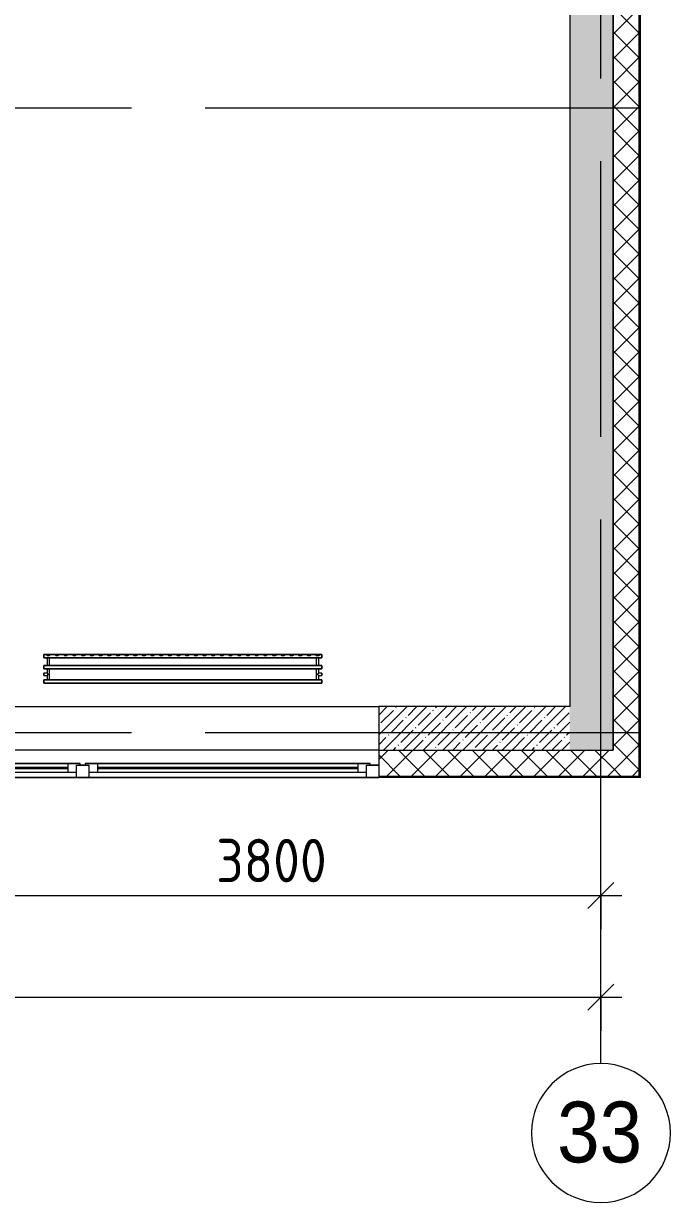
# Model space of a CAD drawing. Header units: millimetres. Extents: x 2623 to 210903, y -8553 to 29000.
# Drawn here: x 57980 to 61706, y -2706 to 4085 of the extents above; entities that cross this region are included whole.
import ezdxf

# ---------------------------------------------------------------- set-up
doc = ezdxf.new("R2010")
doc.units = ezdxf.units.MM
doc.linetypes.add('Осевая', pattern=[3175, 635, -476.25, 1587.5, -476.25])
for name, color, linetype, lineweight in [('A-ANNO-DIMS', 7, 'Continuous', 9), ('A-ANNO-DIMS-100', 7, 'Continuous', 9), ('A-GLAZ', 7, 'Continuous', 9), ('A-WALL', 7, 'Continuous', 9), ('A-WALL-1', 7, 'Continuous', 13), ('I-WALL', 7, 'Continuous', 9), ('Оси', 7, 'Continuous', 9), ('Оси-1', 7, 'Continuous', 20), ('Оси-2', 7, 'Осевая', 9)]:
    doc.layers.add(name, color=color, linetype=linetype, lineweight=lineweight)
doc.layers.add('M-EQPM-1', color=7, linetype='Continuous', lineweight=9, true_color=0xaaaaaa)
doc.styles.add('Arial', font='arial.ttf', dxfattribs={"width": 0.9, "height": 350})
doc.styles.add('ISOCPEUR', font='isocpeur.ttf', dxfattribs={"width": 0.9, "height": 250})
doc.dimstyles.new('ISO-2_5_0_9К_БОЛЬШОЙ', dxfattribs={"dimscale": 304.8, "dimtxt": 248.995294, "dimasz": 0.492126, "dimexe": 0.393701, "dimexo": 0.984252, "dimgap": 0, "dimtad": 1, "dimdec": 0, "dimrnd": 10, "dimzin": 0, "dimdsep": 46, "dimtxsty": 'ISOCPEUR', "dimblk1": 'OBLIQUE', "dimblk2": 'OBLIQUE', "dimsah": 1, "dimcen": 0.09, "dimdle": 0.393701, "dimazin": 0, "dimtfac": 1, "dimtdec": 4, "dimtix": 1, "dimtmove": 0, "dimatfit": 3, "dimfxl": 1, "dimtvp": 1, "dimtolj": 1, "dimtzin": 0, "dimarcsym": 2})
pattern_1 = [(45, (-63704.33, 0), (-70.71068, 70.71068), []), (135, (-63704.33, 0), (-70.71068, -70.71068), [])]
pattern_2 = [(45, (-63704.33, 0), (-57.024626, 57.024626), []), (45, (-63647.31, 0), (-57.024626, 57.024626), [100.806, -20.161, 3.353, -16.808])]

# ---------------------------------------------------------------- blocks, each defined once
blk = doc.blocks.new('120_Окно_СКБ_2Ст_Фрамуга сверху - 120_Окно_СКБ_2Ст_2300х2500_h_ ДОО-22877115-План монтажа стен и перегородок 3 этажа в осях 23-33')
at = {"layer": 'A-GLAZ'}
for p, q in [((-1150, 13), (-1150, 83)), ((-1150, 83), (-1080, 83)), ((1150, 83), (-1150, 83)), ((-1080, 83), (-1080, 13)), ((-1080, 83), (1080, 83)), ((520, 13), (520, 83)), ((520, 83), (590, 83)), ((590, 83), (590, 13)), ((1080, 13), (1080, 83)), ((1080, 83), (1150, 83)), ((1150, 83), (1150, 13)), ((-1080, 13), (-1150, 13)), ((-1150, 13), (-1100, 13)), ((-1080, 13), (-1100, 13)), ((-1100, 13), (-1100, 3)), ((-1100, 3), (540, 3)), ((540, 3), (-1100, 3)), ((520, 53), (-1080, 53)), ((-1080, 53), (-1080, 13)), ((-1030, 3), (-1030, 53)), ((-1030, 33), (470, 33)), ((470, 23), (-1030, 23)), ((470, 3), (470, 53)), ((520, 13), (520, 53)), ((590, 13), (520, 13)), ((540, 13), (520, 13)), ((540, 13), (570, 13)), ((540, 13), (570, 13)), ((540, 3), (540, 13)), ((590, 13), (570, 13)), ((570, 13), (570, 3)), ((570, 3), (1100, 3)), ((1100, 3), (570, 3)), ((1080, 53), (590, 53)), ((590, 53), (590, 13)), ((640, 3), (640, 53)), ((640, 33), (1030, 33)), ((1030, 23), (640, 23)), ((1030, 3), (1030, 53)), ((1080, 13), (1080, 53)), ((1150, 13), (1080, 13)), ((1100, 13), (1080, 13)), ((1100, 13), (1150, 13)), ((1100, 3), (1100, 13))]:
    blk.add_line(p, q, dxfattribs=at)
blk = doc.blocks.new('radiator_prado_classic_z_tip_30_po exemplyaru - Classic Z Тип 30-300-V27-План монтажа стен и перегородок 3 этажа в осях 23-33')
at = {"layer": 'M-EQPM-1'}
for p, q in [((0, 228), (0, 210)), ((1600, 228), (0, 228)), ((0, 210), (0, 228)), ((0, 228), (12.5, 228)), ((0, 210), (1600, 210)), ((17.5, 210), (0, 210)), ((12.5, 228), (37.5, 228)), ((37.5, 228), (12.5, 228)), ((12.5, 228), (37.5, 228)), ((12.5, 228), (17.5, 223)), ((12.5, 228), (17.5, 223)), ((32.5, 223), (17.5, 223)), ((17.5, 223), (32.5, 223)), ((17.5, 210), (17.5, 164)), ((17.5, 210), (17.5, 164)), ((23.1, 210), (17.5, 210)), ((17.5, 210), (32.5, 210)), ((32.5, 210), (17.5, 210)), ((17.5, 210), (31.5, 210)), ((31.5, 210), (18.5, 210)), ((25, 210), (23.1, 210)), ((26.9, 210), (25, 210)), ((32.5, 210), (26.9, 210)), ((31.5, 210), (32.5, 210)), ((32.5, 223), (37.5, 228)), ((37.5, 228), (32.5, 223)), ((32.5, 164), (32.5, 210)), ((32.5, 164), (32.5, 210)), ((1567.5, 210), (32.5, 210)), ((37.5, 228), (62.5, 228)), ((62.5, 228), (87.5, 228)), ((87.5, 228), (62.5, 228)), ((62.5, 228), (87.5, 228)), ((62.5, 228), (67.5, 223)), ((62.5, 228), (67.5, 223)), ((82.5, 223), (67.5, 223)), ((67.5, 223), (82.5, 223)), ((82.5, 223), (87.5, 228)), ((87.5, 228), (82.5, 223)), ((87.5, 228), (112.5, 228)), ((112.5, 228), (137.5, 228)), ((137.5, 228), (112.5, 228)), ((112.5, 228), (137.5, 228)), ((112.5, 228), (117.5, 223)), ((112.5, 228), (117.5, 223)), ((132.5, 223), (117.5, 223)), ((117.5, 223), (132.5, 223)), ((132.5, 223), (137.5, 228)), ((137.5, 228), (132.5, 223)), ((137.5, 228), (162.5, 228)), ((162.5, 228), (187.5, 228)), ((187.5, 228), (162.5, 228)), ((162.5, 228), (187.5, 228)), ((162.5, 228), (167.5, 223)), ((162.5, 228), (167.5, 223)), ((182.5, 223), (167.5, 223)), ((167.5, 223), (182.5, 223)), ((182.5, 223), (187.5, 228)), ((187.5, 228), (182.5, 223)), ((187.5, 228), (212.5, 228)), ((212.5, 228), (237.5, 228)), ((237.5, 228), (212.5, 228)), ((212.5, 228), (237.5, 228)), ((212.5, 228), (217.5, 223)), ((212.5, 228), (217.5, 223)), ((232.5, 223), (217.5, 223)), ((217.5, 223), (232.5, 223)), ((232.5, 223), (237.5, 228)), ((237.5, 228), (232.5, 223)), ((237.5, 228), (262.5, 228)), ((262.5, 228), (287.5, 228)), ((287.5, 228), (262.5, 228)), ((262.5, 228), (287.5, 228)), ((262.5, 228), (267.5, 223)), ((262.5, 228), (267.5, 223)), ((282.5, 223), (267.5, 223)), ((267.5, 223), (282.5, 223)), ((282.5, 223), (287.5, 228)), ((287.5, 228), (282.5, 223)), ((287.5, 228), (312.5, 228)), ((312.5, 228), (337.5, 228)), ((337.5, 228), (312.5, 228)), ((312.5, 228), (337.5, 228)), ((312.5, 228), (317.5, 223)), ((312.5, 228), (317.5, 223)), ((332.5, 223), (317.5, 223)), ((317.5, 223), (332.5, 223)), ((332.5, 223), (337.5, 228)), ((337.5, 228), (332.5, 223)), ((337.5, 228), (362.5, 228)), ((362.5, 228), (387.5, 228)), ((387.5, 228), (362.5, 228)), ((362.5, 228), (387.5, 228)), ((362.5, 228), (367.5, 223)), ((362.5, 228), (367.5, 223)), ((382.5, 223), (367.5, 223)), ((367.5, 223), (382.5, 223)), ((382.5, 223), (387.5, 228)), ((387.5, 228), (382.5, 223)), ((387.5, 228), (412.5, 228)), ((412.5, 228), (437.5, 228)), ((437.5, 228), (412.5, 228)), ((412.5, 228), (437.5, 228)), ((412.5, 228), (417.5, 223)), ((412.5, 228), (417.5, 223)), ((432.5, 223), (417.5, 223)), ((417.5, 223), (432.5, 223)), ((432.5, 223), (437.5, 228)), ((437.5, 228), (432.5, 223)), ((437.5, 228), (462.5, 228)), ((462.5, 228), (487.5, 228)), ((487.5, 228), (462.5, 228)), ((462.5, 228), (487.5, 228)), ((462.5, 228), (467.5, 223)), ((462.5, 228), (467.5, 223)), ((482.5, 223), (467.5, 223)), ((467.5, 223), (482.5, 223)), ((482.5, 223), (487.5, 228)), ((487.5, 228), (482.5, 223)), ((487.5, 228), (512.5, 228)), ((512.5, 228), (537.5, 228)), ((537.5, 228), (512.5, 228)), ((512.5, 228), (537.5, 228)), ((512.5, 228), (517.5, 223)), ((512.5, 228), (517.5, 223)), ((532.5, 223), (517.5, 223)), ((517.5, 223), (532.5, 223)), ((532.5, 223), (537.5, 228)), ((537.5, 228), (532.5, 223)), ((537.5, 228), (562.5, 228)), ((562.5, 228), (587.5, 228)), ((587.5, 228), (562.5, 228)), ((562.5, 228), (587.5, 228)), ((562.5, 228), (567.5, 223)), ((562.5, 228), (567.5, 223)), ((582.5, 223), (567.5, 223)), ((567.5, 223), (582.5, 223)), ((582.5, 223), (587.5, 228)), ((587.5, 228), (582.5, 223)), ((587.5, 228), (612.5, 228)), ((612.5, 228), (637.5, 228)), ((637.5, 228), (612.5, 228)), ((612.5, 228), (637.5, 228)), ((612.5, 228), (617.5, 223)), ((612.5, 228), (617.5, 223)), ((632.5, 223), (617.5, 223)), ((617.5, 223), (632.5, 223)), ((632.5, 223), (637.5, 228)), ((637.5, 228), (632.5, 223)), ((637.5, 228), (662.5, 228)), ((662.5, 228), (687.5, 228)), ((687.5, 228), (662.5, 228)), ((662.5, 228), (687.5, 228)), ((662.5, 228), (667.5, 223)), ((662.5, 228), (667.5, 223)), ((682.5, 223), (667.5, 223)), ((667.5, 223), (682.5, 223)), ((682.5, 223), (687.5, 228)), ((687.5, 228), (682.5, 223)), ((687.5, 228), (712.5, 228)), ((712.5, 228), (737.5, 228)), ((737.5, 228), (712.5, 228)), ((712.5, 228), (737.5, 228)), ((712.5, 228), (717.5, 223)), ((712.5, 228), (717.5, 223)), ((732.5, 223), (717.5, 223)), ((717.5, 223), (732.5, 223)), ((732.5, 223), (737.5, 228)), ((737.5, 228), (732.5, 223)), ((737.5, 228), (762.5, 228)), ((762.5, 228), (787.5, 228)), ((787.5, 228), (762.5, 228)), ((762.5, 228), (787.5, 228)), ((762.5, 228), (767.5, 223)), ((762.5, 228), (767.5, 223)), ((782.5, 223), (767.5, 223)), ((767.5, 223), (782.5, 223)), ((782.5, 223), (787.5, 228)), ((787.5, 228), (782.5, 223)), ((787.5, 228), (812.5, 228)), ((812.5, 228), (837.5, 228)), ((837.5, 228), (812.5, 228)), ((812.5, 228), (837.5, 228)), ((812.5, 228), (817.5, 223)), ((812.5, 228), (817.5, 223)), ((832.5, 223), (817.5, 223)), ((817.5, 223), (832.5, 223)), ((832.5, 223), (837.5, 228)), ((837.5, 228), (832.5, 223)), ((837.5, 228), (862.5, 228)), ((862.5, 228), (887.5, 228)), ((887.5, 228), (862.5, 228)), ((862.5, 228), (887.5, 228)), ((862.5, 228), (867.5, 223)), ((862.5, 228), (867.5, 223)), ((882.5, 223), (867.5, 223)), ((867.5, 223), (882.5, 223)), ((882.5, 223), (887.5, 228)), ((887.5, 228), (882.5, 223)), ((887.5, 228), (912.5, 228)), ((912.5, 228), (937.5, 228)), ((937.5, 228), (912.5, 228)), ((912.5, 228), (937.5, 228)), ((912.5, 228), (917.5, 223)), ((912.5, 228), (917.5, 223)), ((932.5, 223), (917.5, 223)), ((917.5, 223), (932.5, 223)), ((932.5, 223), (937.5, 228)), ((937.5, 228), (932.5, 223)), ((937.5, 228), (962.5, 228)), ((962.5, 228), (987.5, 228)), ((987.5, 228), (962.5, 228)), ((962.5, 228), (987.5, 228)), ((962.5, 228), (967.5, 223)), ((962.5, 228), (967.5, 223)), ((982.5, 223), (967.5, 223)), ((967.5, 223), (982.5, 223)), ((982.5, 223), (987.5, 228)), ((987.5, 228), (982.5, 223)), ((987.5, 228), (1012.5, 228)), ((1012.5, 228), (1037.5, 228)), ((1037.5, 228), (1012.5, 228)), ((1012.5, 228), (1037.5, 228)), ((1012.5, 228), (1017.5, 223)), ((1012.5, 228), (1017.5, 223)), ((1032.5, 223), (1017.5, 223)), ((1017.5, 223), (1032.5, 223)), ((1032.5, 223), (1037.5, 228)), ((1037.5, 228), (1032.5, 223)), ((1037.5, 228), (1062.5, 228)), ((1087.5, 228), (1062.5, 228)), ((1062.5, 228), (1087.5, 228)), ((1062.5, 228), (1067.5, 223)), ((1062.5, 228), (1067.5, 223)), ((1063, 228), (1087.5, 228)), ((1082.5, 223), (1067.5, 223)), ((1067.5, 223), (1082.5, 223)), ((1082.5, 223), (1087.5, 228)), ((1087.5, 228), (1082.5, 223)), ((1087.5, 228), (1112.5, 228)), ((1112.5, 228), (1137.5, 228)), ((1137.5, 228), (1112.5, 228)), ((1112.5, 228), (1137.5, 228)), ((1112.5, 228), (1117.5, 223)), ((1112.5, 228), (1117.5, 223)), ((1132.5, 223), (1117.5, 223)), ((1117.5, 223), (1132.5, 223)), ((1132.5, 223), (1137.5, 228)), ((1137.5, 228), (1132.5, 223)), ((1137.5, 228), (1162.5, 228)), ((1162.5, 228), (1187.5, 228)), ((1187.5, 228), (1162.5, 228)), ((1162.5, 228), (1187.5, 228)), ((1162.5, 228), (1167.5, 223)), ((1162.5, 228), (1167.5, 223)), ((1182.5, 223), (1167.5, 223)), ((1167.5, 223), (1182.5, 223)), ((1182.5, 223), (1187.5, 228)), ((1187.5, 228), (1182.5, 223)), ((1187.5, 228), (1212.5, 228)), ((1212.5, 228), (1237.5, 228)), ((1237.5, 228), (1212.5, 228)), ((1212.5, 228), (1237.5, 228)), ((1212.5, 228), (1217.5, 223)), ((1212.5, 228), (1217.5, 223)), ((1232.5, 223), (1217.5, 223)), ((1217.5, 223), (1232.5, 223)), ((1232.5, 223), (1237.5, 228)), ((1237.5, 228), (1232.5, 223)), ((1237.5, 228), (1262.5, 228)), ((1262.5, 228), (1287.5, 228)), ((1287.5, 228), (1262.5, 228)), ((1262.5, 228), (1287.5, 228)), ((1262.5, 228), (1267.5, 223)), ((1262.5, 228), (1267.5, 223)), ((1282.5, 223), (1267.5, 223)), ((1267.5, 223), (1282.5, 223)), ((1282.5, 223), (1287.5, 228)), ((1287.5, 228), (1282.5, 223)), ((1287.5, 228), (1312.5, 228)), ((1312.5, 228), (1337.5, 228)), ((1337.5, 228), (1312.5, 228)), ((1312.5, 228), (1337.5, 228)), ((1312.5, 228), (1317.5, 223)), ((1312.5, 228), (1317.5, 223)), ((1332.5, 223), (1317.5, 223)), ((1317.5, 223), (1332.5, 223)), ((1332.5, 223), (1337.5, 228)), ((1337.5, 228), (1332.5, 223)), ((1337.5, 228), (1362.5, 228)), ((1362.5, 228), (1387.5, 228)), ((1387.5, 228), (1362.5, 228)), ((1362.5, 228), (1387.5, 228)), ((1362.5, 228), (1367.5, 223)), ((1362.5, 228), (1367.5, 223)), ((1382.5, 223), (1367.5, 223)), ((1367.5, 223), (1382.5, 223)), ((1382.5, 223), (1387.5, 228)), ((1387.5, 228), (1382.5, 223)), ((1387.5, 228), (1412.5, 228)), ((1412.5, 228), (1437.5, 228)), ((1437.5, 228), (1412.5, 228)), ((1412.5, 228), (1437.5, 228)), ((1412.5, 228), (1417.5, 223)), ((1412.5, 228), (1417.5, 223)), ((1432.5, 223), (1417.5, 223)), ((1417.5, 223), (1432.5, 223)), ((1432.5, 223), (1437.5, 228)), ((1437.5, 228), (1432.5, 223)), ((1437.5, 228), (1462.5, 228)), ((1462.5, 228), (1487.5, 228)), ((1487.5, 228), (1462.5, 228)), ((1462.5, 228), (1487.5, 228)), ((1462.5, 228), (1467.5, 223)), ((1462.5, 228), (1467.5, 223)), ((1482.5, 223), (1467.5, 223)), ((1467.5, 223), (1482.5, 223)), ((1482.5, 223), (1487.5, 228)), ((1487.5, 228), (1482.5, 223)), ((1487.5, 228), (1512.5, 228)), ((1512.5, 228), (1537.5, 228)), ((1537.5, 228), (1512.5, 228)), ((1512.5, 228), (1537.5, 228)), ((1512.5, 228), (1517.5, 223)), ((1512.5, 228), (1517.5, 223)), ((1532.5, 223), (1517.5, 223)), ((1517.5, 223), (1532.5, 223)), ((1532.5, 223), (1537.5, 228)), ((1537.5, 228), (1532.5, 223)), ((1537.5, 228), (1562.5, 228)), ((1562.5, 228), (1587.5, 228)), ((1587.5, 228), (1562.5, 228)), ((1562.5, 228), (1587.5, 228)), ((1562.5, 228), (1567.5, 223)), ((1562.5, 228), (1567.5, 223)), ((1582.5, 223), (1567.5, 223)), ((1567.5, 223), (1582.5, 223)), ((1567.5, 210), (1567.5, 164)), ((1567.5, 210), (1567.5, 164)), ((1582.5, 210), (1567.5, 210)), ((1567.5, 210), (1576.9, 210)), ((1582.5, 210), (1567.5, 210)), ((1567.5, 210), (1582.5, 210)), ((1581.5, 210), (1568.5, 210)), ((1576.9, 210), (1582.2, 210)), ((1582.2, 210), (1582.5, 210)), ((1582.5, 223), (1587.5, 228)), ((1587.5, 228), (1582.5, 223)), ((1582.5, 164), (1582.5, 210)), ((1582.5, 164), (1582.5, 210)), ((1600, 210), (1582.5, 210)), ((1587.5, 228), (1600, 228)), ((1600, 210), (1600, 228)), ((1600, 228), (1600, 210)), ((1600, 164), (0, 164)), ((0, 164), (0, 146)), ((0, 146), (0, 164)), ((0, 164), (17.5, 164)), ((0, 146), (1600, 146)), ((17.5, 146), (0, 146)), ((23.1, 164), (17.5, 164)), ((17.5, 164), (32.5, 164)), ((32.5, 164), (17.5, 164)), ((17.5, 164), (31.5, 164)), ((17.5, 146), (17.5, 121.5)), ((17.5, 146), (17.5, 121.5)), ((17.5, 146), (32.5, 146)), ((32.5, 146), (17.5, 146)), ((17.5, 146), (32.5, 146)), ((32.5, 146), (17.5, 146)), ((18.5, 164), (31.5, 164)), ((31.5, 146), (18.5, 146)), ((32.5, 164), (23.1, 164)), ((31.5, 164), (32.5, 164)), ((32.5, 164), (1567.5, 164)), ((32.5, 82), (32.5, 146)), ((32.5, 82), (32.5, 146)), ((1567.5, 146), (32.5, 146)), ((1582.5, 164), (1567.5, 164)), ((1567.5, 164), (1582.5, 164)), ((1582.5, 164), (1567.5, 164)), ((1567.5, 164), (1582.5, 164)), ((1567.5, 146), (1567.5, 82)), ((1567.5, 146), (1567.5, 82)), ((1567.5, 146), (1582.5, 146)), ((1582.5, 146), (1567.5, 146)), ((1567.5, 146), (1582.5, 146)), ((1582.5, 146), (1567.5, 146)), ((1568.5, 164), (1581.5, 164)), ((1581.5, 146), (1568.5, 146)), ((1582.5, 164), (1600, 164)), ((1582.5, 121.5), (1582.5, 146)), ((1582.5, 121.5), (1582.5, 146)), ((1600, 146), (1582.5, 146)), ((1600, 146), (1600, 164)), ((1600, 164), (1600, 146)), ((17.5, 121.5), (0, 121.5)), ((17.5, 121.5), (0, 121.5)), ((0, 121.5), (0, 121.2)), ((0, 106.5), (0, 121.5)), ((0, 121.2), (0, 106.8)), ((0, 121.2), (0, 120.5)), ((0, 120.5), (0, 121.2)), ((0, 121.2), (0, 121.2)), ((0, 120.5), (0, 119.3)), ((0, 119.3), (0, 120.5)), ((0, 119.3), (0, 117.8)), ((0, 117.8), (0, 119.3)), ((0, 117.8), (0, 115.9)), ((0, 115.9), (0, 117.8)), ((0, 115.9), (0, 114)), ((0, 114), (0, 115.9)), ((0, 114), (0, 112.1)), ((0, 112.1), (0, 114)), ((0, 112.1), (0, 110.2)), ((0, 110.2), (0, 112.1)), ((0, 110.2), (0, 108.7)), ((0, 108.7), (0, 110.2)), ((0, 108.7), (0, 106.8)), ((0, 106.8), (0, 108.7)), ((0, 106.8), (0, 106.5)), ((0, 106.8), (0, 106.8)), ((0, 106.5), (17.5, 106.5)), ((0, 106.5), (17.5, 106.5)), ((1600, 82), (0, 82)), ((0, 82), (0, 64)), ((0, 64), (0, 82)), ((0, 82), (17.5, 82)), ((17.5, 106.5), (17.5, 82)), ((17.5, 106.5), (17.5, 82)), ((32.5, 82), (17.5, 82)), ((17.5, 82), (32.5, 82)), ((32.5, 82), (17.5, 82)), ((17.5, 82), (18.5, 82)), ((18.5, 82), (26.9, 82)), ((18.5, 82), (31.5, 82)), ((26.9, 82), (32.5, 82)), ((32.5, 82), (1567.5, 82)), ((1582.5, 82), (1567.5, 82)), ((1567.5, 82), (1582.5, 82)), ((1582.5, 82), (1567.5, 82)), ((1567.5, 82), (1582.5, 82)), ((1568.5, 82), (1581.5, 82)), ((1600, 121.5), (1582.5, 121.5)), ((1600, 121.5), (1582.5, 121.5)), ((1582.5, 82), (1582.5, 106.5)), ((1582.5, 106.5), (1600, 106.5)), ((1582.5, 82), (1582.5, 106.5)), ((1582.5, 106.5), (1600, 106.5)), ((1582.5, 82), (1600, 82)), ((1600, 121.5), (1600, 106.5)), ((1600, 121.2), (1600, 121.5)), ((1600, 121.5), (1600, 121.2)), ((1600, 121.2), (1600, 121.5)), ((1600, 106.8), (1600, 121.2)), ((1600, 121.2), (1600, 106.8)), ((1600, 106.8), (1600, 121.2)), ((1600, 106.5), (1600, 106.8)), ((1600, 106.8), (1600, 106.5)), ((1600, 106.5), (1600, 106.8)), ((1600, 64), (1600, 82)), ((1600, 82), (1600, 64)), ((1600, 64), (0, 64)), ((0, 64), (1600, 64))]:
    blk.add_line(p, q, dxfattribs=at)
for points, knots in [([(17.8, 121.2), (17.7, 121.3), (17.7, 121.3), (17.5, 121.5), (17.5, 121.5), (17.5, 121.5)], [0.8571429, 0.8571429, 0.8571429, 0.8571429, 0.8928571, 0.9285714, 1, 1, 1, 1]), ([(17.5, 121.5), (17.5, 121.5), (17.5, 121.5), (17.7, 121.3), (17.7, 121.3), (17.8, 121.2)], [0, 0, 0, 0, 0.0714286, 0.1071429, 0.1428571, 0.1428571, 0.1428571, 0.1428571]), ([(17.5, 121.5), (17.5, 121.5), (17.5, 121.5), (17.7, 121.3), (17.7, 121.3), (17.8, 121.2)], [0, 0, 0, 0, 0.0714286, 0.1071429, 0.1428571, 0.1428571, 0.1428571, 0.1428571]), ([(25, 114), (24.5, 114.5), (23.6, 115.4), (22.4, 116.6), (21.6, 117.4), (21.1, 117.9), (20.8, 118.2), (20.5, 118.5), (20.2, 118.8), (19.8, 119.1), (19.6, 119.4), (19.3, 119.7), (19, 120), (18.7, 120.3), (18.5, 120.5), (18.3, 120.7), (18.1, 120.9), (17.9, 121.1), (17.8, 121.2), (17.7, 121.3), (17.5, 121.5), (17.5, 121.5), (17.5, 121.5)], [0, 0, 0, 0, 0.142857, 0.285714, 0.357143, 0.392857, 0.428571, 0.464286, 0.5, 0.535714, 0.571429, 0.607143, 0.642857, 0.678571, 0.714286, 0.75, 0.785714, 0.821429, 0.857143, 0.892857, 0.928571, 1, 1, 1, 1]), ([(17.5, 106.5), (17.5, 106.5), (17.5, 106.5), (17.7, 106.7), (17.8, 106.8), (17.9, 106.9), (18.1, 107.1), (18.3, 107.3), (18.5, 107.5), (18.7, 107.7), (19, 108), (19.3, 108.3), (19.6, 108.6), (19.8, 108.9), (20.3, 109.3), (20.7, 109.7), (21.1, 110.1), (21.6, 110.6), (22.4, 111.4), (23.6, 112.6), (24.5, 113.5), (25, 114)], [0, 0, 0, 0, 0.071429, 0.107143, 0.142857, 0.178571, 0.214286, 0.25, 0.285714, 0.321429, 0.357143, 0.392857, 0.428571, 0.464286, 0.5, 0.571429, 0.607143, 0.642857, 0.714286, 0.857143, 1, 1, 1, 1]), ([(17.5, 106.5), (17.5, 106.5), (17.5, 106.5), (17.7, 106.7), (17.7, 106.7), (17.8, 106.8)], [0, 0, 0, 0, 0.0714286, 0.1071429, 0.1428571, 0.1428571, 0.1428571, 0.1428571]), ([(17.8, 106.8), (17.7, 106.7), (17.7, 106.7), (17.5, 106.5), (17.5, 106.5), (17.5, 106.5)], [0.8571429, 0.8571429, 0.8571429, 0.8571429, 0.8928571, 0.9285714, 1, 1, 1, 1]), ([(17.8, 106.8), (17.7, 106.7), (17.7, 106.7), (17.5, 106.5), (17.5, 106.5), (17.5, 106.5)], [0.8571429, 0.8571429, 0.8571429, 0.8571429, 0.8928571, 0.9285714, 1, 1, 1, 1]), ([(17.8, 121.2), (17.8, 121.2), (17.9, 121.1), (18.1, 120.9), (18.3, 120.7), (18.5, 120.5), (18.7, 120.3), (19, 120), (19.3, 119.7), (19.6, 119.4), (19.8, 119.1), (20.3, 118.7), (20.7, 118.3), (21.1, 117.9), (21.6, 117.4), (22.4, 116.6), (23.1, 115.9), (23.6, 115.4)], [0.1428571, 0.1428571, 0.1428571, 0.1428571, 0.1785714, 0.2142857, 0.25, 0.2857143, 0.3214286, 0.3571429, 0.3928571, 0.4285714, 0.4642857, 0.5, 0.5714286, 0.6071429, 0.6428571, 0.7142857, 0.8571429, 0.8571429, 0.8571429, 0.8571429]), ([(22.1, 111.1), (21.9, 110.9), (21.6, 110.6), (21.1, 110.1), (20.8, 109.8), (20.5, 109.5), (20.2, 109.2), (19.8, 108.9), (19.6, 108.6), (19.3, 108.3), (19, 108), (18.7, 107.7), (18.5, 107.5), (18.3, 107.3), (18.1, 107.1), (17.9, 106.9), (17.8, 106.8), (17.8, 106.8)], [0.2857143, 0.2857143, 0.2857143, 0.2857143, 0.3571429, 0.3928571, 0.4285714, 0.4642857, 0.5, 0.5357143, 0.5714286, 0.6071429, 0.6428571, 0.6785714, 0.7142857, 0.75, 0.7857143, 0.8214286, 0.8571429, 0.8571429, 0.8571429, 0.8571429]), ([(17.8, 106.8), (17.8, 106.8), (17.9, 106.9), (18.1, 107.1), (18.3, 107.3), (18.5, 107.5), (18.7, 107.7), (19, 108), (19.3, 108.3), (19.6, 108.6), (19.9, 108.8), (20.3, 109.3), (20.6, 109.6), (20.8, 109.8)], [0.1428571, 0.1428571, 0.1428571, 0.1428571, 0.1785714, 0.2142857, 0.25, 0.2857143, 0.3214286, 0.3571429, 0.3928571, 0.4285714, 0.4642857, 0.5, 0.5714286, 0.5714286, 0.5714286, 0.5714286]), ([(19.6, 119.4), (19.7, 119.3), (19.9, 119.2), (20.3, 118.7), (20.6, 118.4), (20.8, 118.2)], [0.4285714, 0.4285714, 0.4285714, 0.4285714, 0.4642857, 0.5, 0.5714286, 0.5714286, 0.5714286, 0.5714286]), ([(22.1, 116.9), (21.9, 117.1), (21.6, 117.4), (21.1, 117.9), (20.9, 118.1), (20.8, 118.2)], [0.2857143, 0.2857143, 0.2857143, 0.2857143, 0.3571429, 0.3928571, 0.4285714, 0.4285714, 0.4285714, 0.4285714]), ([(20.8, 118.2), (20.9, 118.1), (21.1, 117.9), (21.6, 117.4), (21.9, 117.1), (22.1, 116.9)], [0.5714286, 0.5714286, 0.5714286, 0.5714286, 0.6071429, 0.6428571, 0.7142857, 0.7142857, 0.7142857, 0.7142857]), ([(20.8, 109.8), (20.9, 109.9), (21.1, 110.1), (21.6, 110.6), (21.9, 110.9), (22.1, 111.1)], [0.5714286, 0.5714286, 0.5714286, 0.5714286, 0.6071429, 0.6428571, 0.7142857, 0.7142857, 0.7142857, 0.7142857]), ([(22.1, 111.1), (21.9, 110.9), (21.6, 110.6), (21.1, 110.1), (20.9, 109.9), (20.8, 109.8)], [0.2857143, 0.2857143, 0.2857143, 0.2857143, 0.3571429, 0.3928571, 0.4285714, 0.4285714, 0.4285714, 0.4285714]), ([(1575, 114), (1575.5, 114.5), (1576.4, 115.4), (1577.6, 116.6), (1578.4, 117.4), (1578.9, 117.9), (1579.2, 118.2), (1579.5, 118.5), (1579.8, 118.8), (1580.1, 119.2), (1580.4, 119.4), (1580.7, 119.7), (1581, 120), (1581.3, 120.3), (1581.5, 120.5), (1581.7, 120.7), (1581.9, 120.9), (1582.1, 121.1), (1582.2, 121.2), (1582.3, 121.3), (1582.5, 121.5), (1582.5, 121.5), (1582.5, 121.5)], [0, 0, 0, 0, 0.142857, 0.285714, 0.357143, 0.392857, 0.428571, 0.464286, 0.5, 0.535714, 0.571429, 0.607143, 0.642857, 0.678571, 0.714286, 0.75, 0.785714, 0.821429, 0.857143, 0.892857, 0.928571, 1, 1, 1, 1]), ([(1582.5, 106.5), (1582.5, 106.5), (1582.5, 106.5), (1582.3, 106.7), (1582.2, 106.8), (1582.1, 106.9), (1581.9, 107.1), (1581.7, 107.3), (1581.5, 107.5), (1581.3, 107.7), (1581, 108), (1580.7, 108.3), (1580.4, 108.6), (1580.1, 108.8), (1579.7, 109.3), (1579.3, 109.7), (1578.9, 110.1), (1578.4, 110.6), (1577.6, 111.4), (1576.4, 112.6), (1575.5, 113.5), (1575, 114)], [0, 0, 0, 0, 0.071429, 0.107143, 0.142857, 0.178571, 0.214286, 0.25, 0.285714, 0.321429, 0.357143, 0.392857, 0.428571, 0.464286, 0.5, 0.571429, 0.607143, 0.642857, 0.714286, 0.857143, 1, 1, 1, 1]), ([(1582.2, 121.2), (1582.2, 121.2), (1582.1, 121.1), (1581.9, 120.9), (1581.7, 120.7), (1581.5, 120.5), (1581.3, 120.3), (1581, 120), (1580.7, 119.7), (1580.4, 119.4), (1580.1, 119.2), (1579.7, 118.7), (1579.3, 118.3), (1578.9, 117.9), (1578.4, 117.4), (1577.6, 116.6), (1576.9, 115.9), (1576.4, 115.4)], [0.1428571, 0.1428571, 0.1428571, 0.1428571, 0.1785714, 0.2142857, 0.25, 0.2857143, 0.3214286, 0.3571429, 0.3928571, 0.4285714, 0.4642857, 0.5, 0.5714286, 0.6071429, 0.6428571, 0.7142857, 0.8571429, 0.8571429, 0.8571429, 0.8571429]), ([(1582.2, 121.2), (1582.2, 121.2), (1582.1, 121.1), (1581.9, 120.9), (1581.7, 120.7), (1581.5, 120.5), (1581.3, 120.3), (1581, 120), (1580.7, 119.7), (1580.4, 119.4), (1580.1, 119.2), (1579.7, 118.7), (1579.3, 118.3), (1578.9, 117.9), (1578.4, 117.4), (1577.6, 116.6), (1576.9, 115.9), (1576.4, 115.4)], [0.1428571, 0.1428571, 0.1428571, 0.1428571, 0.1785714, 0.2142857, 0.25, 0.2857143, 0.3214286, 0.3571429, 0.3928571, 0.4285714, 0.4642857, 0.5, 0.5714286, 0.6071429, 0.6428571, 0.7142857, 0.8571429, 0.8571429, 0.8571429, 0.8571429]), ([(1576.4, 115.4), (1576.9, 115.9), (1577.6, 116.6), (1578.4, 117.4), (1578.9, 117.9), (1579.2, 118.2), (1579.5, 118.5), (1579.8, 118.8), (1580.1, 119.2), (1580.4, 119.4), (1580.7, 119.7), (1581, 120), (1581.3, 120.3), (1581.5, 120.5), (1581.7, 120.7), (1581.9, 120.9), (1582.1, 121.1), (1582.2, 121.2), (1582.2, 121.2)], [0.1428571, 0.1428571, 0.1428571, 0.1428571, 0.2857143, 0.3571429, 0.3928571, 0.4285714, 0.4642857, 0.5, 0.5357143, 0.5714286, 0.6071429, 0.6428571, 0.6785714, 0.7142857, 0.75, 0.7857143, 0.8214286, 0.8571429, 0.8571429, 0.8571429, 0.8571429]), ([(1577.9, 111.1), (1578.1, 110.9), (1578.4, 110.6), (1578.9, 110.1), (1579.2, 109.8), (1579.5, 109.5), (1579.8, 109.2), (1580.1, 108.8), (1580.4, 108.6), (1580.7, 108.3), (1581, 108), (1581.3, 107.7), (1581.5, 107.5), (1581.7, 107.3), (1581.9, 107.1), (1582.1, 106.9), (1582.2, 106.8), (1582.2, 106.8)], [0.2857143, 0.2857143, 0.2857143, 0.2857143, 0.3571429, 0.3928571, 0.4285714, 0.4642857, 0.5, 0.5357143, 0.5714286, 0.6071429, 0.6428571, 0.6785714, 0.7142857, 0.75, 0.7857143, 0.8214286, 0.8571429, 0.8571429, 0.8571429, 0.8571429]), ([(1577.9, 111.1), (1578.1, 110.9), (1578.4, 110.6), (1578.9, 110.1), (1579.2, 109.8), (1579.5, 109.5), (1579.8, 109.2), (1580.1, 108.8), (1580.4, 108.6), (1580.7, 108.3), (1581, 108), (1581.3, 107.7), (1581.5, 107.5), (1581.7, 107.3), (1581.9, 107.1), (1582.1, 106.9), (1582.2, 106.8), (1582.2, 106.8)], [0.2857143, 0.2857143, 0.2857143, 0.2857143, 0.3571429, 0.3928571, 0.4285714, 0.4642857, 0.5, 0.5357143, 0.5714286, 0.6071429, 0.6428571, 0.6785714, 0.7142857, 0.75, 0.7857143, 0.8214286, 0.8571429, 0.8571429, 0.8571429, 0.8571429]), ([(1582.2, 106.8), (1582.2, 106.8), (1582.1, 106.9), (1581.9, 107.1), (1581.7, 107.3), (1581.5, 107.5), (1581.3, 107.7), (1581, 108), (1580.7, 108.3), (1580.4, 108.6), (1580.1, 108.8), (1579.7, 109.3), (1579.3, 109.7), (1578.9, 110.1), (1578.4, 110.6), (1578.1, 110.9), (1577.9, 111.1)], [0.1428571, 0.1428571, 0.1428571, 0.1428571, 0.1785714, 0.2142857, 0.25, 0.2857143, 0.3214286, 0.3571429, 0.3928571, 0.4285714, 0.4642857, 0.5, 0.5714286, 0.6071429, 0.6428571, 0.7142857, 0.7142857, 0.7142857, 0.7142857]), ([(1582.5, 121.5), (1582.5, 121.5), (1582.5, 121.5), (1582.3, 121.3), (1582.3, 121.3), (1582.2, 121.2)], [0, 0, 0, 0, 0.0714286, 0.1071429, 0.1428571, 0.1428571, 0.1428571, 0.1428571]), ([(1582.5, 121.5), (1582.5, 121.5), (1582.5, 121.5), (1582.3, 121.3), (1582.3, 121.3), (1582.2, 121.2)], [0, 0, 0, 0, 0.0714286, 0.1071429, 0.1428571, 0.1428571, 0.1428571, 0.1428571]), ([(1582.2, 121.2), (1582.3, 121.3), (1582.3, 121.3), (1582.5, 121.5), (1582.5, 121.5), (1582.5, 121.5)], [0.8571429, 0.8571429, 0.8571429, 0.8571429, 0.8928571, 0.9285714, 1, 1, 1, 1]), ([(1582.2, 106.8), (1582.3, 106.7), (1582.3, 106.7), (1582.5, 106.5), (1582.5, 106.5), (1582.5, 106.5)], [0.8571429, 0.8571429, 0.8571429, 0.8571429, 0.8928571, 0.9285714, 1, 1, 1, 1]), ([(1582.2, 106.8), (1582.3, 106.7), (1582.3, 106.7), (1582.5, 106.5), (1582.5, 106.5), (1582.5, 106.5)], [0.8571429, 0.8571429, 0.8571429, 0.8571429, 0.8928571, 0.9285714, 1, 1, 1, 1]), ([(1582.5, 106.5), (1582.5, 106.5), (1582.5, 106.5), (1582.3, 106.7), (1582.3, 106.7), (1582.2, 106.8)], [0, 0, 0, 0, 0.0714286, 0.1071429, 0.1428571, 0.1428571, 0.1428571, 0.1428571])]:
    blk.add_open_spline(points, degree=3, knots=knots, dxfattribs=at)
for points in [[(20.8, 118.2), (20.7, 118.3), (20.5, 118.5), (20.2, 118.8), (19.9, 119.2), (19.6, 119.4), (19.3, 119.7), (19, 120), (18.7, 120.3), (18.5, 120.5), (18.3, 120.7), (18.1, 120.9), (17.9, 121.1), (17.8, 121.2), (17.8, 121.2)], [(17.8, 121.2), (17.8, 121.2), (17.9, 121.1), (18.1, 120.9), (18.3, 120.7), (18.5, 120.5), (18.7, 120.3), (19, 120), (19.3, 119.7), (19.5, 119.5), (19.6, 119.4)], [(20.8, 109.8), (20.7, 109.7), (20.5, 109.5), (20.2, 109.2), (19.9, 108.8), (19.6, 108.6), (19.3, 108.3), (19, 108), (18.7, 107.7), (18.5, 107.5), (18.3, 107.3), (18.1, 107.1), (17.9, 106.9), (17.8, 106.8), (17.8, 106.8)], [(23.6, 115.4), (23.1, 115.9), (22.6, 116.4), (22.1, 116.9)], [(22.1, 116.9), (22.6, 116.4), (23.1, 115.9), (23.6, 115.4)], [(25, 114), (24.5, 113.5), (23.6, 112.6), (22.6, 111.6), (22.1, 111.1)], [(22.1, 111.1), (22.6, 111.6), (23.1, 112.1), (23.6, 112.6)], [(23.6, 112.6), (23.1, 112.1), (22.6, 111.6), (22.1, 111.1)], [(25, 114), (24.5, 114.5), (24, 115), (23.6, 115.4)], [(23.6, 115.4), (24, 115), (24.5, 114.5), (25, 114)], [(23.6, 115.4), (24, 115), (24.5, 114.5), (25, 114)], [(23.6, 112.6), (24, 113), (24.5, 113.5), (25, 114)], [(25, 114), (24.5, 113.5), (24, 113), (23.6, 112.6)], [(1576.4, 115.4), (1576, 115), (1575.5, 114.5), (1575, 114)], [(1576.4, 115.4), (1576, 115), (1575.5, 114.5), (1575, 114)], [(1575, 114), (1575.5, 114.5), (1576, 115), (1576.4, 115.4)], [(1575, 114), (1575.5, 113.5), (1576.4, 112.6), (1577.4, 111.6), (1577.9, 111.1)], [(1575, 114), (1575.5, 113.5), (1576.4, 112.6), (1577.4, 111.6), (1577.9, 111.1)], [(1577.9, 111.1), (1577.4, 111.6), (1576.4, 112.6), (1575.5, 113.5), (1575, 114)]]:
    blk.add_open_spline(points, degree=3, dxfattribs=at)
blk = doc.blocks.new('Ось сетки - D8-29747960-План монтажа стен и перегородок 3 этажа в осях 23-33')
at = {"layer": 'Оси-1'}
for start, end in [(360, 180), (180, 360)]:
    blk.add_arc((0, 0), 4, start, end, dxfattribs=at)
blk = doc.blocks.new('DIMBLOCK25-План монтажа стен и перегородок 3 этажа в осях 23-33')
at = {"layer": 'A-ANNO-DIMS-100'}
for p, q in [((57505.7, -1132.6), (57505.7, -818.6)), ((61305.7, -1132.6), (61305.7, -818.6)), ((57505.7, -938.6), (61425.7, -938.6)), ((57505.7, -938.6), (57505.7, -1132.6)), ((61305.7, -938.6), (61305.7, -1132.6))]:
    blk.add_line(p, q, dxfattribs=at)
at = {"layer": 'A-ANNO-DIMS-100', "lineweight": 20}
for p, q in [((57505.7, -938.6), (57580.7, -863.6)), ((61305.7, -938.6), (61380.7, -863.6)), ((57505.7, -938.6), (57430.7, -1013.6)), ((61305.7, -938.6), (61230.7, -1013.6))]:
    blk.add_line(p, q, dxfattribs=at)
at = {"layer": 'A-ANNO-DIMS-100', "color": 0, "insert": (59089.6, -612), "char_height": 250, "width": 758.478, "attachment_point": 1, "line_spacing_factor": 1.149209, "style": 'ISOCPEUR'}
blk.add_mtext('3800', dxfattribs=at)
blk = doc.blocks.new('_Oblique')
at = {"color": 0, "linetype": 'ByBlock', "lineweight": -2}
blk.add_line((-0.5, -0.5), (0.5, 0.5), dxfattribs=at)
blk = doc.blocks.new('DIMBLOCK26-План монтажа стен и перегородок 3 этажа в осях 23-33')
at = {"layer": 'A-ANNO-DIMS-100'}
for p, q in [((20855.7, -1717.9), (20855.7, -1404)), ((61305.7, -1717.9), (61305.7, -1404)), ((20735.7, -1524), (61425.7, -1524)), ((20855.7, -1524), (20855.7, -1717.9)), ((61305.7, -1524), (61305.7, -1717.9))]:
    blk.add_line(p, q, dxfattribs=at)
at = {"layer": 'A-ANNO-DIMS-100', "lineweight": 20}
for p, q in [((20855.7, -1524), (20930.7, -1449)), ((61305.7, -1524), (61380.7, -1449)), ((20855.7, -1524), (20780.7, -1599)), ((61305.7, -1524), (61230.7, -1599))]:
    blk.add_line(p, q, dxfattribs=at)
at = {"layer": 'A-ANNO-DIMS-100', "color": 0, "insert": (40661.7, -1197.4), "char_height": 250, "width": 1005.558, "attachment_point": 1, "line_spacing_factor": 1.149209, "style": 'ISOCPEUR'}
blk.add_mtext('40450', dxfattribs=at)

msp = doc.modelspace()

# ---------------------------------------------------------------- hatches: boundary and pattern name
at = {"layer": 'A-WALL'}
h = msp.add_hatch(dxfattribs=at)
h.set_pattern_fill('FP_5', color=256, style=0, pattern_type=2)
h.set_pattern_definition(pattern_1)
h.paths.add_polyline_path([(61375.7, -250), (61525.7, -250), (61525.7, 7700), (61375.7, 7700), (61375.7, -100)])
h.paths.add_polyline_path([(61525.7, 8900), (61525.7, 10820), (61375.7, 10820), (61375.7, 8900)])
h.paths.add_polyline_path([(61525.7, 13120), (61525.7, 21400), (61375.7, 21400), (61375.7, 13120)])
h = msp.add_hatch(dxfattribs=at)
h.set_pattern_fill('FP_5', color=256, style=0, pattern_type=2)
h.set_pattern_definition(pattern_1)
h.paths.add_polyline_path([(61375.7, -250), (61375.7, -100), (60025.7, -100), (60025.7, -250), (60274.9, -250)])
h.paths.add_polyline_path([(57725.7, -250), (57725.7, -100), (56525.7, -100), (56525.7, -250), (57092, -250)])
h.paths.add_polyline_path([(55625.7, -250), (55625.7, -100), (54225.7, -100), (54225.7, -250), (55182.3, -250)])
h.paths.add_polyline_path([(53325.7, -250), (53325.7, -100), (52275.7, -100), (52275.7, -250), (53272.5, -250)])
h.paths.add_polyline_path([(49975.7, -250), (49975.7, -100), (48825.7, -100), (48825.7, -250), (49453, -250)])
h.paths.add_polyline_path([(47543.2, -250), (47925.7, -250), (47925.7, -100), (47025.7, -100), (47025.7, -250)])
h.paths.add_polyline_path([(46125.7, -250), (46125.7, -100), (45225.7, -100), (45225.7, -250), (45633.5, -250)])
h.paths.add_polyline_path([(43723.7, -250), (44325.7, -250), (44325.7, -100), (43425.7, -100), (43425.7, -250)])
h.paths.add_polyline_path([(41814, -250), (42525.7, -250), (42525.7, -100), (41475.7, -100), (41475.7, -250)])
h.paths.add_polyline_path([(38631, -250), (39175.7, -250), (39175.7, -100), (37125.7, -100), (37125.7, -250), (38025.7, -250)])
h.paths.add_polyline_path([(35325.7, -250), (36225.7, -250), (36225.7, -100), (35325.7, -100)])
h.paths.add_polyline_path([(33538.4, -250), (34425.7, -250), (34425.7, -100), (33375.7, -100), (33375.7, -250)])
h.paths.add_polyline_path([(29925.7, -250), (31075.7, -250), (31075.7, -100), (29925.7, -100)])
h.paths.add_polyline_path([(28225.7, -250), (29025.7, -250), (29025.7, -100), (28225.7, -100), (28225.7, -126.3)])
h.paths.add_polyline_path([(27325.7, -250), (27325.7, -100), (25505.7, -100), (25505.7, -250), (27172.5, -250)])
at = {"layer": 'I-WALL'}
h = msp.add_hatch(dxfattribs=at)
h.set_pattern_fill('FP_4', color=256, style=0, pattern_type=2)
h.set_pattern_definition(pattern_2)
h.paths.add_polyline_path([(61375.7, -100), (61375.7, 7700), (61125.7, 7700), (61125.7, -100)])
h = msp.add_hatch(dxfattribs=at)
h.set_pattern_fill('FP_4', color=256, style=0, pattern_type=2)
h.set_pattern_definition(pattern_2)
h.paths.add_polyline_path([(61125.7, -100), (61125.7, 150), (60025.7, 150), (60025.7, -100), (60274.9, -100)])

# ---------------------------------------------------------------- linework, layer by layer
at = {"layer": 'A-WALL'}
for p, q in [((61375.7, 8900), (61375.7, -100)), ((61533.7, -258), (61533.7, 7700)), ((60025.7, -100), (60025.7, -258)), ((60025.7, -100), (61375.7, -100)), ((61533.7, -258), (47925.7, -258))]:
    msp.add_line(p, q, dxfattribs=at)
at = {"layer": 'A-WALL-1'}
for p, q in [((61525.7, -250), (61525.7, 7700)), ((61528.7, -253), (61528.7, 7700)), ((60025.7, -250), (61525.7, -250)), ((60025.7, -253), (61528.7, -253))]:
    msp.add_line(p, q, dxfattribs=at)
at = {"layer": 'I-WALL'}
for p, q in [((61125.7, 10000), (61125.7, 150)), ((61375.7, -100), (61375.7, 7700)), ((57425.7, 150), (60025.7, 150)), ((61125.7, 150), (60025.7, 150)), ((60025.7, 150), (60025.7, -100)), ((60025.7, -100), (57725.7, -100)), ((60025.7, -100), (61375.7, -100))]:
    msp.add_line(p, q, dxfattribs=at)
at = {"layer": 'Оси'}
for p, q in [((59025.7, 3600), (61525.7, 3600)), ((61305.7, -1906.3), (61305.7, 593.7)), ((59025.7, 0), (61525.7, 0))]:
    msp.add_line(p, q, dxfattribs=at)
at = {"layer": 'Оси-2'}
for p, q in [((61305.7, 593.7), (61305.7, 18900)), ((20977.5, 3600), (59025.7, 3600)), ((20977.5, 0), (59025.7, 0))]:
    msp.add_line(p, q, dxfattribs=at)

# ---------------------------------------------------------------- block references
at = {"layer": 'A-GLAZ', "rotation": 180}
msp.add_blockref('120_Окно_СКБ_2Ст_Фрамуга сверху - 120_Окно_СКБ_2Ст_2300х2500_h_ ДОО-22877115-План монтажа стен и перегородок 3 этажа в осях 23-33', (58875.7, -175), dxfattribs=at)
at = {"layer": 'M-EQPM-1'}
msp.add_blockref('radiator_prado_classic_z_tip_30_po exemplyaru - Classic Z Тип 30-300-V27-План монтажа стен и перегородок 3 этажа в осях 23-33', (58097.9, 222), dxfattribs=at)
at = {"layer": 'Оси-1', "xscale": 99.99999999999993, "yscale": 99.99999999999993, "zscale": 99.99999999999993}
msp.add_blockref('Ось сетки - D8-29747960-План монтажа стен и перегородок 3 этажа в осях 23-33', (61305.7, -2306.3), dxfattribs=at)

# ---------------------------------------------------------------- texts
at = {"layer": 'Оси', "insert": (61053.1, -2125.6), "char_height": 350, "width": 606.076, "attachment_point": 1, "style": 'Arial'}
msp.add_mtext('33', dxfattribs=at)

# ---------------------------------------------------------------- dimensions: what is measured, and where the dimension line sits
at = {"layer": 'A-ANNO-DIMS'}
for base, p1, p2, override, picture, middle in [((61305.7, -938.6), (57505.7, -832.6), (61305.7, -832.6), {"dimpost": '<>', "dimfxl": 3800}, 'DIMBLOCK25-План монтажа стен и перегородок 3 этажа в осях 23-33', (59405.7, -813.6)), ((61305.7, -1524), (20855.7, -1417.9), (61305.7, -1417.9), {"dimpost": '<>', "dimfxl": 40450}, 'DIMBLOCK26-План монтажа стен и перегородок 3 этажа в осях 23-33', (41080.7, -1399))]:
    dim = msp.add_linear_dim(base=base, p1=p1, p2=p2, dimstyle='ISO-2_5_0_9К_БОЛЬШОЙ', override=override, dxfattribs=at)
    dim.commit()
    dim.dimension.update_dxf_attribs({"geometry": picture, "text_midpoint": middle})

doc.saveas('drawing.dxf')
